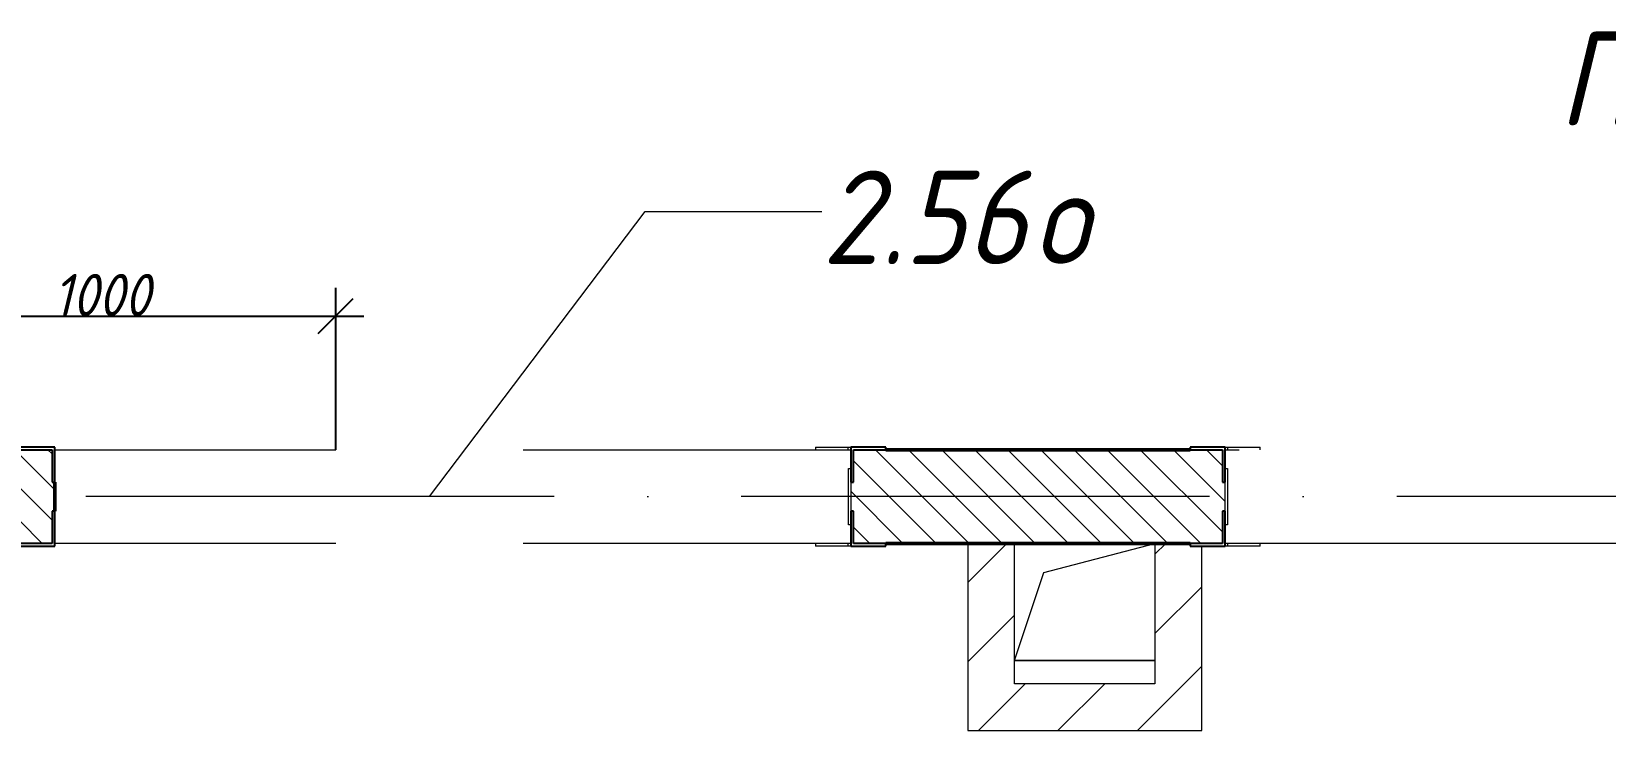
# Model space of a CAD drawing. Header units: millimetres. Extents: x -537608 to 253996, y -217170 to 186033.
# Drawn here: x -130448 to -127085, y -51257 to -49763 of the extents above; entities that cross this region are included whole.
import ezdxf

# ---------------------------------------------------------------- set-up
doc = ezdxf.new("R2010")
doc.units = ezdxf.units.MM
doc.linetypes.add('50_200_ШТРИХ_1Т_ш5_п1_п1_', pattern=[1400, 1000, -200, 0, -200])
for name, color, linetype, lineweight in [('A-____-____-DIMS', 7, 'Continuous', 9), ('A-FLOR-____-OTLN', 7, 'Continuous', 9), ('A-GENM-____-IDEN', 7, 'Continuous', 9), ('A-GENM-____-MCUT', 7, 'Continuous', 25), ('A-GENM-____-OTLN', 7, 'Continuous', 9), ('A-GENM-____-OTLN-1', 7, 'Continuous', 25), ('A-GLAZ-____-IDEN', 7, 'Continuous', 9), ('A-WALL-____-MCUT-2', 7, 'Continuous', 50), ('A-WALL-____-PATT-1', 7, 'Continuous', 9), ('A-WALL-FNSH-MCUT-1', 7, 'Continuous', 9), ('I-WALL-____-OTLN', 7, 'Continuous', 9), ('S-GRID-____-OTLN-1', 7, '50_200_ШТРИХ_1Т_ш5_п1_п1_', 9)]:
    doc.layers.add(name, color=color, linetype=linetype, lineweight=lineweight)
doc.styles.add('ISOCPEUR_I_7', font='isocpeui.ttf', dxfattribs={"width": 0.9, "height": 90})
doc.styles.add('ISOCPEUR_I_9', font='isocpeui.ttf', dxfattribs={"width": 0.9, "height": 250})
doc.dimstyles.new('ISO-1_8_0_9К_СРЕДНИЙ_Кладочные_2', dxfattribs={"dimscale": 304.8, "dimtxt": 89.638306, "dimasz": 0.246063, "dimexe": 0.19685, "dimexo": 0, "dimgap": 0, "dimtad": 1, "dimdec": 3, "dimrnd": 0.001, "dimdsep": 46, "dimtxsty": 'ISOCPEUR_I_7', "dimblk1": 'OBLIQUE', "dimblk2": 'OBLIQUE', "dimsah": 1, "dimcen": 0.09, "dimdle": 0.19685, "dimazin": 0, "dimtfac": 1, "dimtdec": 4, "dimtix": 1, "dimtmove": 1, "dimatfit": 3, "dimfxl": 1, "dimtvp": 1, "dimtolj": 1, "dimtzin": 0, "dimarcsym": 2})
pattern_1 = [(45, (-184647.67, -56738.29), (-84.85281, 84.85281), [])]

# ---------------------------------------------------------------- blocks, each defined once
blk = doc.blocks.new('АР_Перемычка - АР_Перемычка-28357691-АР1_План отверстий 2 этажа в осях 1-64_А-ГГ')
at = {"layer": 'A-GENM-____-OTLN'}
blk.add_line((-250, -100), (-243, -100), dxfattribs=at)
blk = doc.blocks.new('Фахверк_СКБ_Уголок - 200_3960-28268576-АР1_План отверстий 2 этажа в осях 1-64_А-ГГ')
at = {"layer": 'A-GENM-____-MCUT'}
for p, q in [((200, 156), (125, 156)), ((125, 156), (125, 81)), ((131, 81), (131, 150)), ((131, 150), (200, 150)), ((200, 150), (200, 156)), ((125, 81), (131, 81)), ((131, 19), (125, 19)), ((125, 19), (125, -56)), ((131, -50), (131, 19)), ((125, -56), (200, -56)), ((200, -50), (131, -50)), ((200, -56), (200, -50))]:
    blk.add_line(p, q, dxfattribs=at)
blk = doc.blocks.new('154_Стойка_СКБ_Уголок - СМ-2480_200-28346303-АР1_План отверстий 2 этажа в осях 1-64_А-ГГ')
at = {"layer": 'A-GENM-____-MCUT'}
for p, q in [((125, 156), (125, 81)), ((200, 156), (125, 156)), ((131, 81), (131, 150)), ((131, 150), (200, 150)), ((200, 150), (200, 156)), ((125, 81), (131, 81)), ((131, 19), (125, 19)), ((125, 19), (125, -56)), ((131, -50), (131, 19)), ((125, -56), (200, -56)), ((200, -50), (131, -50)), ((200, -56), (200, -50))]:
    blk.add_line(p, q, dxfattribs=at)
blk = doc.blocks.new('Стойка_Влож_Полоса боковая - Полоса-28213942-АР1_План отверстий 2 этажа в осях 1-64_А-ГГ')
at = {"layer": 'A-GENM-____-OTLN'}
for p, q in [((-5, 60), (0, 60)), ((-5, -60), (-5, 60)), ((0, 31), (0, -31)), ((0, -60), (-5, -60))]:
    blk.add_line(p, q, dxfattribs=at)
blk = doc.blocks.new('Стойка_Влож_Уголок_Опорный - Уголок-28213941-АР1_План отверстий 2 этажа в осях 1-64_А-ГГ')
at = {"layer": 'A-GENM-____-OTLN'}
for p, q in [((-212, -6), (-212, 0)), ((0, 0), (0, -6)), ((-212, -75), (-212, -6)), ((-212, -6), (-206, -6)), ((-6, -6), (0, -6)), ((0, -6), (0, -75)), ((-212, -75), (-206, -75)), ((-6, -75), (0, -75))]:
    blk.add_line(p, q, dxfattribs=at)
blk = doc.blocks.new('AR_Отверстие прямоугольное _в плите_ - AR_Отверстие прямоугольное _в плите_-V183-АР1_План отверстий 2 этажа в осях 1-64_А-ГГ')
at = {"layer": 'A-GENM-____-OTLN'}
for p, q in [((-87.5, 62.5), (150, 125)), ((-150, -125), (-87.5, 62.5)), ((-150, -125), (150, -125))]:
    blk.add_line(p, q, dxfattribs=at)
blk = doc.blocks.new('_Oblique')
at = {"color": 0, "linetype": 'ByBlock', "lineweight": -2}
blk.add_line((-0.5, -0.5), (0.5, 0.5), dxfattribs=at)
blk = doc.blocks.new('*D2426')
at = {"layer": 'A-____-____-DIMS', "color": 0, "lineweight": -2, "transparency": 16777216}
for p, q in [((-130797.7, -50657.2), (-130797.7, -50311.2)), ((-129797.7, -50657.2), (-129797.7, -50311.2)), ((-130857.7, -50371.2), (-129737.7, -50371.2))]:
    blk.add_line(p, q, dxfattribs=at)
at = {"layer": 'Defpoints', "color": 0, "transparency": 16777216}
for p in [(-129797.7, -50371.2), (-130797.7, -50657.2), (-129797.7, -50657.2)]:
    blk.add_point(p, dxfattribs=at)
at = {"layer": 'A-____-____-DIMS', "color": 0, "lineweight": -2, "transparency": 16777216, "xscale": 75, "yscale": 75, "zscale": 75, "rotation": 180}
blk.add_blockref('_Oblique', (-130797.7, -50371.2), dxfattribs=at)
at = {"layer": 'A-____-____-DIMS', "color": 0, "lineweight": -2, "transparency": 16777216, "xscale": 75, "yscale": 75, "zscale": 75}
blk.add_blockref('_Oblique', (-129797.7, -50371.2), dxfattribs=at)
at = {"layer": 'A-____-____-DIMS', "color": 0, "transparency": 16777216, "insert": (-130297.7, -50326.2), "char_height": 90, "width": 504.733, "attachment_point": 5, "style": 'ISOCPEUR_I_7'}
blk.add_mtext('\\A1;1000', dxfattribs=at)

msp = doc.modelspace()

# ---------------------------------------------------------------- hatches: boundary and pattern name
at = {"layer": 'A-WALL-____-PATT-1'}
h = msp.add_hatch(dxfattribs=at)
h.set_pattern_fill('FP_6', color=256, style=0, pattern_type=2)
h.set_pattern_definition([(135, (-184647.673, -56738.29), (-35.35534, -35.35534), [])])
h.paths.add_polyline_path([(-125297.6725, -50857.2474), (-125297.6725, -50657.2474), (-125697.6725, -50657.2474), (-125697.6725, -50857.2474)], flags=0)
h.paths.add_polyline_path([(-128691.6725, -50857.2474), (-127903.6725, -50857.2474), (-127903.6725, -50788.2474), (-127897.6725, -50788.2474), (-127897.6725, -50726.2474), (-127903.6725, -50726.2474), (-127903.6725, -50657.2474), (-128691.6725, -50657.2474), (-128691.6725, -50726.2474), (-128697.6725, -50726.2474), (-128697.6725, -50788.2474), (-128691.6725, -50788.2474), (-128691.6725, -50817.2474)], flags=0)
h.paths.add_polyline_path([(-126991.6725, -50857.2474), (-126097.6725, -50857.2474), (-126097.6725, -50657.2474), (-126991.6725, -50657.2474), (-126991.6725, -50726.2474), (-126997.6725, -50726.2474), (-126997.6725, -50788.2474), (-126991.6725, -50788.2474), (-126991.6725, -50856.5415)], flags=0)
h.paths.add_polyline_path([(-130472.6725, -50857.2474), (-130403.6725, -50857.2474), (-130403.6725, -50788.2474), (-130397.6725, -50788.2474), (-130397.6725, -50726.2474), (-130403.6725, -50726.2474), (-130403.6725, -50657.2474), (-130797.6725, -50657.2474), (-130797.6725, -50857.2474)], flags=0)
h = msp.add_hatch(dxfattribs=at)
h.set_pattern_fill('FP_4', color=256, style=0, pattern_type=2)
h.set_pattern_definition(pattern_1)
h.paths.add_polyline_path([(-128347.6725, -51157.2474), (-128347.6725, -50857.2474), (-128447.6725, -50857.2474), (-128447.6725, -51157.2474)], flags=0)
h = msp.add_hatch(dxfattribs=at)
h.set_pattern_fill('FP_4', color=256, style=0, pattern_type=2)
h.set_pattern_definition(pattern_1)
h.paths.add_polyline_path([(-128047.6725, -51157.2474), (-127947.6725, -51157.2474), (-127947.6725, -50863.2474), (-127972.6725, -50863.2474), (-127972.6725, -50857.2474), (-128047.6725, -50857.2474), (-128047.6725, -50863.2474)], flags=0)
h = msp.add_hatch(dxfattribs=at)
h.set_pattern_fill('FP_4', color=256, style=0, pattern_type=2)
h.set_pattern_definition(pattern_1)
h.paths.add_polyline_path([(-128447.6725, -51257.2474), (-127947.6725, -51257.2474), (-127947.6725, -51157.2474), (-128447.6725, -51157.2474)], flags=0)

# ---------------------------------------------------------------- linework, layer by layer
at = {"layer": 'A-FLOR-____-OTLN'}
msp.add_line((-128047.6725, -51107.2474), (-128347.6725, -51107.2474), dxfattribs=at)
at = {"layer": 'A-GLAZ-____-IDEN'}
for p, q in [((-129597.6725, -50757.2474), (-129136.7759, -50147.9115)), ((-129136.7759, -50147.9115), (-128759.0439, -50147.9115))]:
    msp.add_line(p, q, dxfattribs=at)
at = {"layer": 'A-WALL-____-MCUT-2'}
for p, q in [((-127972.6725, -50657.2474), (-128622.6725, -50657.2474)), ((-130397.6725, -50788.2474), (-130397.6725, -50726.2474)), ((-128622.6725, -50857.2474), (-127972.6725, -50857.2474))]:
    msp.add_line(p, q, dxfattribs=at)
at = {"layer": 'A-WALL-FNSH-MCUT-1'}
for p, q in [((-128447.6725, -50857.2474), (-128447.6725, -51257.2474)), ((-128347.6725, -51157.2474), (-128347.6725, -50857.2474)), ((-128047.6725, -50857.2474), (-128047.6725, -51157.2474)), ((-127947.6725, -51257.2474), (-127947.6725, -50863.2474)), ((-128047.6725, -51157.2474), (-128347.6725, -51157.2474)), ((-128447.6725, -51257.2474), (-127947.6725, -51257.2474))]:
    msp.add_line(p, q, dxfattribs=at)
at = {"layer": 'I-WALL-____-OTLN'}
for p, q in [((-130397.6725, -50657.2474), (-129797.6725, -50657.2474)), ((-129397.6725, -50657.2474), (-128697.6725, -50657.2474)), ((-127897.6725, -50657.2474), (-127867.6725, -50657.2474)), ((-129797.6725, -50857.2474), (-130397.6725, -50857.2474)), ((-128697.6725, -50857.2474), (-129397.6725, -50857.2474)), ((-126997.6725, -50857.2474), (-127897.6725, -50857.2474))]:
    msp.add_line(p, q, dxfattribs=at)
at = {"layer": 'S-GRID-____-OTLN-1'}
msp.add_line((-94328.8852, -50757.2474), (-189316.4427, -50757.2474), dxfattribs=at)

# ---------------------------------------------------------------- block references
at = {"layer": 'A-GENM-____-OTLN'}
for name, p, rotation in [('Стойка_Влож_Уголок_Опорный - Уголок-28213941-АР1_План отверстий 2 этажа в осях 1-64_А-ГГ', (-128697.6725, -50863.2474), 269.9999999999995), ('Стойка_Влож_Уголок_Опорный - Уголок-28213941-АР1_План отверстий 2 этажа в осях 1-64_А-ГГ', (-127897.6725, -50651.2474), 89.99999999999955), ('Стойка_Влож_Полоса боковая - Полоса-28213942-АР1_План отверстий 2 этажа в осях 1-64_А-ГГ', (-127897.6725, -50757.2474), 180)]:
    msp.add_blockref(name, p, dxfattribs=dict(at, rotation=rotation))
for name, p in [('Стойка_Влож_Полоса боковая - Полоса-28213942-АР1_План отверстий 2 этажа в осях 1-64_А-ГГ', (-128697.6725, -50757.2474)), ('AR_Отверстие прямоугольное _в плите_ - AR_Отверстие прямоугольное _в плите_-V183-АР1_План отверстий 2 этажа в осях 1-64_А-ГГ', (-128197.6725, -50982.2474)), ('АР_Перемычка - АР_Перемычка-28357691-АР1_План отверстий 2 этажа в осях 1-64_А-ГГ', (-127897.6725, -50757.2474))]:
    msp.add_blockref(name, p, dxfattribs=at)
at = {"layer": 'A-GENM-____-OTLN-1', "rotation": 180}
for name, p in [('Фахверк_СКБ_Уголок - 200_3960-28268576-АР1_План отверстий 2 этажа в осях 1-64_А-ГГ', (-130272.6725, -50707.2474)), ('154_Стойка_СКБ_Уголок - СМ-2480_200-28346303-АР1_План отверстий 2 этажа в осях 1-64_А-ГГ', (-127772.6725, -50707.2474))]:
    msp.add_blockref(name, p, dxfattribs=at)
at = {"layer": 'A-GENM-____-OTLN-1'}
msp.add_blockref('154_Стойка_СКБ_Уголок - СМ-2480_200-28346303-АР1_План отверстий 2 этажа в осях 1-64_А-ГГ', (-128822.6725, -50807.2474), dxfattribs=at)

# ---------------------------------------------------------------- texts
at = {"layer": 'A-GENM-____-IDEN', "insert": (-127186.2018, -49764.24), "char_height": 200, "width": 562.784625, "attachment_point": 1, "style": 'ISOCPEUR_I_9'}
msp.add_mtext('ПРО', dxfattribs=at)
at = {"layer": 'A-GLAZ-____-IDEN', "char_height": 200, "attachment_point": 1, "style": 'ISOCPEUR_I_9'}
for s, insert, width in [('2.56', (-128759.0439, -50060.297), 548.35425), ('\\fISOCPEUR|b0|i1|c204|p34|;\\W.9;о', (-128306.6064, -50060.297), 158.734125)]:
    msp.add_mtext(s, dxfattribs=dict(at, insert=insert, width=width))

# ---------------------------------------------------------------- dimensions: what is measured, and where the dimension line sits
at = {"layer": 'A-____-____-DIMS'}
dim = msp.add_linear_dim(base=(-129797.6725, -50371.2324), p1=(-130797.6725, -50657.2474), p2=(-129797.6725, -50657.2474), dimstyle='ISO-1_8_0_9К_СРЕДНИЙ_Кладочные_2', override={"dimpost": '<>', "dimfxl": 1000}, dxfattribs=at)
dim.commit()
dim.dimension.update_dxf_attribs({"geometry": '*D2426', "text_midpoint": (-130297.6725, -50326.2324)})

doc.saveas('drawing.dxf')
